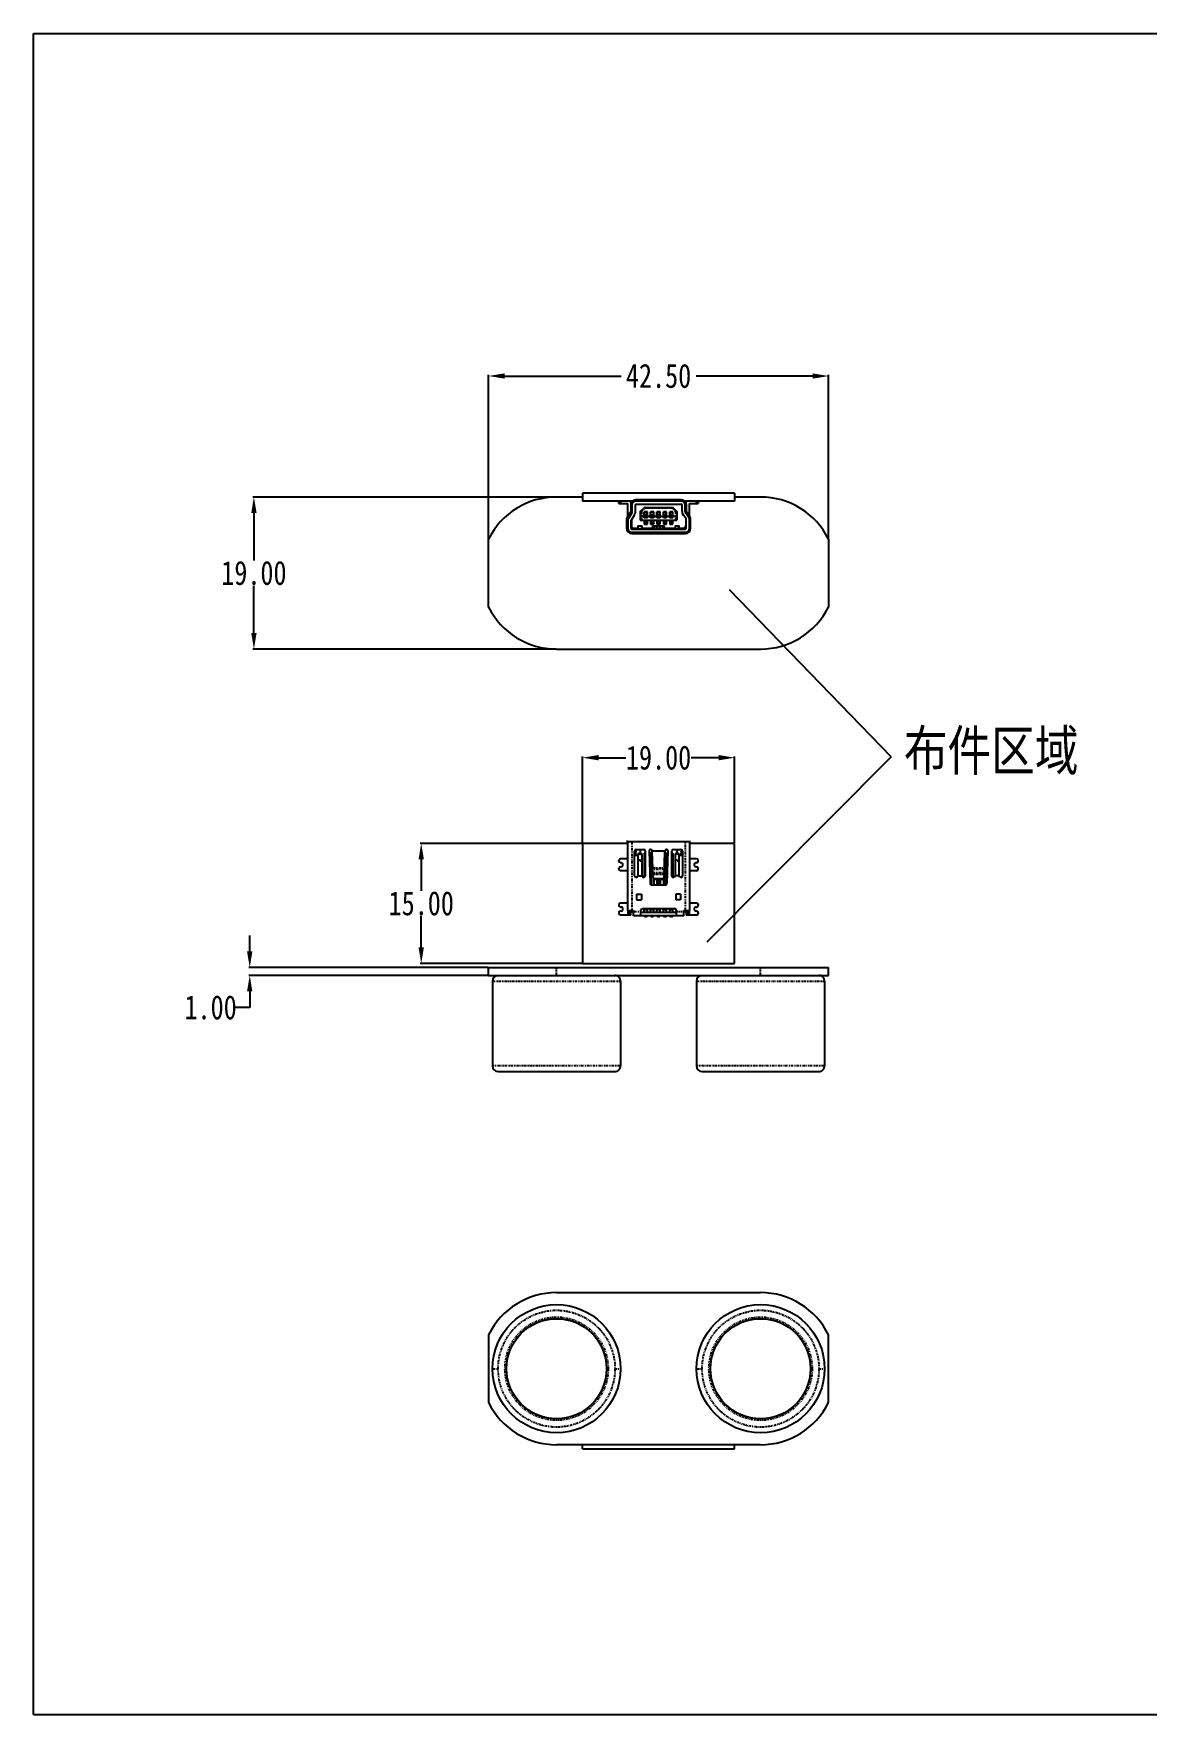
# Model space of a CAD drawing. Header units: inches. Extents: x 0 to 297, y 0 to 210.
# Drawn here: x 0 to 139.1, y 0 to 210 of the extents above; entities that cross this region are included whole.
import ezdxf

# ---------------------------------------------------------------- set-up
doc = ezdxf.new("R2010")
doc.units = ezdxf.units.IN
doc.header["$LTSCALE"] = 0.64311
doc.header["$MEASUREMENT"] = 0
doc.header["$PDMODE"] = 3
doc.header["$PDSIZE"] = 0.3125
doc.linetypes.add('PHANTOM', pattern=[0.8, 0.45, -0.05, 0.1, -0.05, 0.1, -0.05])
doc.layers.get('0').update_dxf_attribs({"linetype": 'CONTINUOUS'})
doc.layers.get('Defpoints').update_dxf_attribs({"linetype": 'CONTINUOUS'})
for name, color, linetype in [('02_ALL_AXES', 7, 'CONTINUOUS'), ('07_ALL_FEATURES', 7, 'CONTINUOUS'), ('DEFAULT_3', 7, 'PHANTOM')]:
    doc.layers.add(name, color=color, linetype=linetype)
doc.styles.get("Standard").update_dxf_attribs({"font": 'txt', "width": 0.8})
doc.dimstyles.get("Standard").update_dxf_attribs({"dimtxt": 0.15625, "dimasz": 0.1875, "dimexe": 0.125, "dimexo": 0.0625, "dimgap": 0.09, "dimtad": 0, "dimtih": 1, "dimtoh": 1, "dimzin": 4, "dimdsep": 46, "dimtxsty": 'STANDARD', "dimcen": 0.09, "dimadec": 0, "dimazin": 0, "dimtp": 0.01, "dimtm": 0.01, "dimtfac": 1, "dimtofl": 0, "dimtmove": 0, "dimatfit": 3, "dimfxl": 1, "dimtolj": 1, "dimtzin": 4, "dimarcsym": 0})

# ---------------------------------------------------------------- blocks, each defined once
blk = doc.blocks.new('*D0')
at = {"color": 0, "lineweight": -2}
for p, q in [((56.88, 146.91), (56.88, 167.35)), ((58.88, 167.22), (73.44, 167.22)), ((97.38, 167.22), (82.82, 167.22)), ((99.38, 146.91), (99.38, 167.35))]:
    blk.add_line(p, q, dxfattribs=at)
at = {"color": 0}
for points in [[(58.88, 167.55), (58.88, 166.89), (56.88, 167.22)], [(97.38, 167.55), (97.38, 166.89), (99.38, 167.22)]]:
    blk.add_solid(points, dxfattribs=at)
at = {"layer": 'Defpoints', "color": 0}
for p in [(99.38, 167.22), (56.88, 146.84), (99.38, 146.84)]:
    blk.add_point(p, dxfattribs=at)
at = {"color": 0, "insert": (78.13, 167.22), "char_height": 3, "attachment_point": 5}
blk.add_mtext('\\A1;42.50', dxfattribs=at)
blk = doc.blocks.new('*D1')
at = {"color": 0, "lineweight": -2}
for p, q in [((27.02, 95.32), (27.02, 97.32)), ((56.82, 93.32), (26.89, 93.32)), ((56.82, 92.32), (26.89, 92.32)), ((27.02, 90.32), (27.02, 88.32)), ((27.02, 88.32), (25.02, 88.32))]:
    blk.add_line(p, q, dxfattribs=at)
at = {"color": 0}
for points in [[(26.68, 95.32), (27.35, 95.32), (27.02, 93.32)], [(26.68, 90.32), (27.35, 90.32), (27.02, 92.32)]]:
    blk.add_solid(points, dxfattribs=at)
at = {"layer": 'Defpoints', "color": 0}
for p in [(56.88, 93.32), (27.02, 92.32), (56.88, 92.32)]:
    blk.add_point(p, dxfattribs=at)
at = {"color": 0, "insert": (22.13, 88.32), "char_height": 3, "attachment_point": 5}
blk.add_mtext('\\A1;1.00', dxfattribs=at)
blk = doc.blocks.new('*D2')
at = {"color": 0, "lineweight": -2}
for p, q in [((68.63, 108.89), (68.63, 119.66)), ((70.63, 119.53), (74.04, 119.53)), ((85.63, 119.53), (82.22, 119.53)), ((87.63, 108.89), (87.63, 119.66))]:
    blk.add_line(p, q, dxfattribs=at)
at = {"color": 0}
for points in [[(70.63, 119.87), (70.63, 119.2), (68.63, 119.53)], [(85.63, 119.87), (85.63, 119.2), (87.63, 119.53)]]:
    blk.add_solid(points, dxfattribs=at)
at = {"layer": 'Defpoints', "color": 0}
for p in [(87.63, 119.53), (68.63, 108.82), (87.63, 108.82)]:
    blk.add_point(p, dxfattribs=at)
at = {"color": 0, "insert": (78.13, 119.53), "char_height": 3, "attachment_point": 5}
blk.add_mtext('\\A1;19.00', dxfattribs=at)
blk = doc.blocks.new('*D3')
at = {"color": 0, "lineweight": -2}
for p, q in [((68.57, 108.82), (48.33, 108.82)), ((48.46, 106.82), (48.46, 102.91)), ((48.46, 95.82), (48.46, 99.73)), ((68.57, 93.82), (48.33, 93.82))]:
    blk.add_line(p, q, dxfattribs=at)
at = {"color": 0}
for points in [[(48.12, 106.82), (48.79, 106.82), (48.46, 108.82)], [(48.12, 95.82), (48.79, 95.82), (48.46, 93.82)]]:
    blk.add_solid(points, dxfattribs=at)
at = {"layer": 'Defpoints', "color": 0}
for p in [(68.63, 108.82), (48.46, 93.82), (68.63, 93.82)]:
    blk.add_point(p, dxfattribs=at)
at = {"color": 0, "insert": (48.46, 101.32), "char_height": 3, "attachment_point": 5}
blk.add_mtext('\\A1;15.00', dxfattribs=at)
blk = doc.blocks.new('*D4')
at = {"color": 0, "lineweight": -2}
for p, q in [((65.32, 152.1), (27.42, 152.1)), ((27.54, 150.1), (27.54, 144.19)), ((27.54, 135.1), (27.54, 141.01)), ((65.32, 133.1), (27.42, 133.1))]:
    blk.add_line(p, q, dxfattribs=at)
at = {"color": 0}
for points in [[(27.21, 150.1), (27.88, 150.1), (27.54, 152.1)], [(27.21, 135.1), (27.88, 135.1), (27.54, 133.1)]]:
    blk.add_solid(points, dxfattribs=at)
at = {"layer": 'Defpoints', "color": 0}
for p in [(65.38, 152.1), (27.54, 133.1), (65.38, 133.1)]:
    blk.add_point(p, dxfattribs=at)
at = {"color": 0, "insert": (27.54, 142.6), "char_height": 3, "attachment_point": 5}
blk.add_mtext('\\A1;19.00', dxfattribs=at)

msp = doc.modelspace()

# ---------------------------------------------------------------- linework, layer by layer
at = {"color": 7, "linetype": 'Continuous'}
for p, q in [((0, 0), (0, 210)), ((0, 210), (297, 210)), ((73.179, 151.302), (73.179, 151.602)), ((73.179, 151.302), (74.279, 151.302)), ((74.279, 149.152), (74.279, 151.302)), ((74.679, 151.602), (74.679, 149.894)), ((74.729, 151.602), (74.729, 149.968)), ((80.959, 151.602), (75.299, 151.602)), ((75.299, 151.202), (80.959, 151.202)), ((81.529, 150.121), (81.529, 151.602)), ((81.579, 150.047), (81.579, 151.602)), ((81.979, 148.202), (81.979, 151.302)), ((81.979, 151.302), (83.079, 151.302)), ((83.079, 151.602), (83.079, 151.302)), ((74.279, 149.149), (74.279, 148.202)), ((74.365, 149.428), (74.765, 150.021)), ((74.679, 149.942), (74.711, 149.942)), ((74.679, 149.149), (74.679, 148.202)), ((75.097, 149.797), (74.696, 149.205)), ((74.729, 149.253), (74.729, 148.502)), ((74.799, 151.102), (74.799, 150.133)), ((75.199, 151.102), (75.199, 150.133)), ((75.829, 150.302), (76.379, 150.802)), ((75.829, 150.302), (75.829, 149.202)), ((75.829, 149.202), (80.429, 149.202)), ((75.834, 150.306), (75.842, 150.311)), ((75.842, 150.311), (75.848, 150.312)), ((75.979, 149.702), (76.329, 149.702)), ((76.329, 149.502), (76.329, 150.252)), ((76.329, 150.252), (76.729, 150.252)), ((76.729, 150.242), (76.329, 150.242)), ((76.379, 149.992), (76.329, 149.992)), ((76.729, 149.502), (76.329, 149.502)), ((76.329, 149.202), (76.329, 148.702)), ((76.379, 149.502), (76.379, 150.252)), ((76.679, 149.852), (76.379, 149.852)), ((76.679, 149.602), (76.379, 149.602)), ((76.379, 149.202), (76.379, 148.822)), ((76.38, 150.802), (79.924, 150.802)), ((76.679, 149.502), (76.679, 150.252)), ((76.729, 149.992), (76.679, 149.992)), ((76.679, 148.822), (76.679, 149.202)), ((76.729, 149.502), (76.729, 150.252)), ((76.729, 149.702), (77.129, 149.702)), ((76.729, 148.702), (76.729, 149.202)), ((77.129, 149.502), (77.129, 150.252)), ((77.129, 150.252), (77.529, 150.252)), ((77.529, 150.242), (77.129, 150.242)), ((77.179, 149.992), (77.129, 149.992)), ((77.529, 149.502), (77.129, 149.502)), ((77.129, 149.202), (77.129, 148.702)), ((77.179, 149.502), (77.179, 150.252)), ((77.479, 149.852), (77.179, 149.852)), ((77.479, 149.602), (77.179, 149.602)), ((77.179, 149.202), (77.179, 148.822)), ((77.479, 149.502), (77.479, 150.252)), ((77.529, 149.992), (77.479, 149.992)), ((77.479, 148.822), (77.479, 149.202)), ((77.529, 149.502), (77.529, 150.252)), ((77.529, 149.702), (77.929, 149.702)), ((77.529, 148.702), (77.529, 149.202)), ((77.929, 149.502), (77.929, 150.252)), ((77.929, 150.252), (78.329, 150.252)), ((78.329, 150.242), (77.929, 150.242)), ((77.979, 149.992), (77.929, 149.992)), ((78.329, 149.502), (77.929, 149.502)), ((77.929, 149.202), (77.929, 148.702)), ((77.979, 149.502), (77.979, 150.252)), ((78.279, 149.852), (77.979, 149.852)), ((78.279, 149.602), (77.979, 149.602)), ((77.979, 149.202), (77.979, 148.822)), ((78.279, 149.502), (78.279, 150.252)), ((78.329, 149.992), (78.279, 149.992)), ((78.279, 148.822), (78.279, 149.202)), ((78.329, 149.502), (78.329, 150.252)), ((78.329, 149.702), (78.729, 149.702)), ((78.329, 148.702), (78.329, 149.202)), ((78.729, 149.502), (78.729, 150.252)), ((78.729, 150.252), (79.129, 150.252)), ((79.129, 150.242), (78.729, 150.242)), ((78.779, 149.992), (78.729, 149.992)), ((79.129, 149.502), (78.729, 149.502)), ((78.729, 149.202), (78.729, 148.702)), ((78.779, 149.502), (78.779, 150.252)), ((79.079, 149.852), (78.779, 149.852)), ((79.079, 149.602), (78.779, 149.602)), ((78.779, 149.202), (78.779, 148.822)), ((79.079, 149.502), (79.079, 150.252)), ((79.129, 149.992), (79.079, 149.992)), ((79.079, 148.822), (79.079, 149.202)), ((79.129, 149.502), (79.129, 150.252)), ((79.129, 149.702), (79.529, 149.702)), ((79.129, 148.702), (79.129, 149.202)), ((79.529, 149.502), (79.529, 150.252)), ((79.529, 150.252), (79.929, 150.252)), ((79.929, 150.242), (79.529, 150.242)), ((79.579, 149.992), (79.529, 149.992)), ((79.929, 149.502), (79.529, 149.502)), ((79.529, 149.202), (79.529, 148.702)), ((79.579, 149.502), (79.579, 150.252)), ((79.879, 149.852), (79.579, 149.852)), ((79.879, 149.602), (79.579, 149.602)), ((79.579, 149.202), (79.579, 148.822)), ((79.879, 149.502), (79.879, 150.252)), ((79.929, 149.992), (79.879, 149.992)), ((79.879, 148.822), (79.879, 149.202)), ((80.429, 150.302), (79.925, 150.802)), ((79.929, 149.502), (79.929, 150.252)), ((79.929, 149.702), (80.279, 149.702)), ((79.929, 148.702), (79.929, 149.202)), ((80.425, 150.306), (80.417, 150.311)), ((80.429, 150.302), (80.429, 149.202)), ((81.059, 150.286), (81.059, 151.102)), ((81.129, 150.005), (81.129, 149.852)), ((81.229, 149.852), (81.129, 149.852)), ((81.562, 149.358), (81.162, 149.95)), ((81.459, 150.286), (81.459, 151.102)), ((81.494, 150.174), (81.894, 149.582)), ((81.529, 149.342), (81.529, 148.502)), ((81.571, 149.342), (81.529, 149.342)), ((81.579, 148.202), (81.579, 149.302)), ((74.779, 148.102), (81.479, 148.102)), ((74.779, 147.702), (81.479, 147.702)), ((74.979, 148.102), (74.979, 148.206)), ((75.029, 148.202), (75.534, 148.202)), ((75.534, 148.489), (75.534, 148.102)), ((75.534, 148.489), (76.064, 148.489)), ((75.734, 148.117), (75.864, 148.117)), ((76.064, 148.102), (76.064, 148.489)), ((76.064, 148.202), (77.39, 148.202)), ((76.329, 148.702), (76.729, 148.702)), ((76.379, 148.822), (76.679, 148.822)), ((77.129, 148.702), (77.529, 148.702)), ((77.179, 148.822), (77.479, 148.822)), ((77.336, 148.102), (77.401, 148.222)), ((77.404, 148.246), (77.421, 148.47)), ((77.421, 148.47), (77.426, 148.502)), ((77.426, 148.502), (78.833, 148.502)), ((77.929, 148.702), (78.329, 148.702)), ((77.979, 148.822), (78.279, 148.822)), ((78.729, 148.702), (79.129, 148.702)), ((78.779, 148.822), (79.079, 148.822)), ((78.838, 148.47), (78.833, 148.502)), ((78.855, 148.246), (78.838, 148.47)), ((78.923, 148.102), (78.858, 148.222)), ((78.869, 148.202), (80.194, 148.202)), ((79.529, 148.702), (79.929, 148.702)), ((79.579, 148.822), (79.879, 148.822)), ((80.194, 148.489), (80.194, 148.102)), ((80.194, 148.489), (80.724, 148.489)), ((80.524, 148.117), (80.394, 148.117)), ((80.724, 148.102), (80.724, 148.489)), ((80.724, 148.202), (81.229, 148.202)), ((81.279, 148.102), (81.279, 148.206)), ((74.279, 100.423), (74.279, 109.073)), ((74.279, 109.073), (81.979, 109.073)), ((75.139, 104.773), (75.139, 107.873)), ((75.139, 107.353), (75.534, 107.353)), ((75.534, 107.323), (75.139, 107.323)), ((75.199, 108.016), (75.199, 107.353)), ((75.339, 108.073), (76.269, 108.073)), ((75.534, 107.387), (75.534, 104.773)), ((75.734, 107.573), (75.864, 107.573)), ((75.734, 107.497), (75.864, 107.497)), ((75.829, 108.023), (75.829, 107.573)), ((76.064, 104.773), (76.064, 107.387)), ((76.329, 107.623), (76.329, 104.583)), ((76.469, 107.623), (76.329, 107.623)), ((76.379, 107.623), (76.379, 104.607)), ((76.469, 107.873), (76.469, 104.773)), ((76.936, 107.873), (77.063, 103.914)), ((77.129, 107.623), (77.129, 103.735)), ((77.344, 107.623), (77.129, 107.623)), ((77.179, 107.623), (77.179, 103.686)), ((77.442, 104.544), (77.336, 107.873)), ((78.923, 107.873), (77.336, 107.873)), ((78.816, 104.544), (78.923, 107.873)), ((79.129, 107.623), (78.915, 107.623)), ((79.079, 103.686), (79.079, 107.623)), ((79.129, 107.623), (79.129, 103.735)), ((79.196, 103.914), (79.323, 107.873)), ((79.789, 104.773), (79.789, 107.873)), ((79.929, 107.623), (79.789, 107.623)), ((79.879, 104.607), (79.879, 107.623)), ((79.929, 107.623), (79.929, 104.583)), ((79.989, 108.073), (80.919, 108.073)), ((80.194, 107.387), (80.194, 104.773)), ((80.524, 107.573), (80.394, 107.573)), ((80.524, 107.497), (80.394, 107.497)), ((80.429, 108.023), (80.429, 107.573)), ((80.724, 104.773), (80.724, 107.387)), ((80.724, 107.353), (81.119, 107.353)), ((81.119, 107.323), (80.724, 107.323)), ((81.059, 107.353), (81.059, 108.016)), ((81.119, 107.873), (81.119, 104.773)), ((81.979, 109.073), (81.979, 100.423)), ((73.179, 106.603), (73.179, 106.703)), ((73.179, 105.603), (73.179, 105.703)), ((74.279, 106.903), (73.379, 106.903)), ((73.429, 106.403), (73.379, 106.403)), ((73.379, 105.903), (73.429, 105.903)), ((74.279, 105.403), (73.379, 105.403)), ((82.879, 106.903), (81.979, 106.903)), ((82.879, 105.403), (81.979, 105.403)), ((82.879, 106.403), (82.829, 106.403)), ((82.829, 105.903), (82.879, 105.903)), ((83.079, 106.603), (83.079, 106.703)), ((83.079, 105.603), (83.079, 105.703)), ((75.534, 104.773), (76.069, 104.773)), ((78.896, 103.623), (77.362, 103.623)), ((77.479, 103.623), (77.479, 104.432)), ((77.529, 104.379), (77.529, 103.623)), ((78.569, 104.403), (77.689, 104.403)), ((78.567, 104.323), (77.692, 104.323)), ((77.929, 104.323), (77.929, 103.623)), ((77.979, 104.323), (77.979, 103.623)), ((78.279, 103.623), (78.279, 104.323)), ((78.329, 104.323), (78.329, 103.623)), ((78.729, 104.379), (78.729, 103.623)), ((78.779, 104.432), (78.779, 103.623)), ((80.724, 104.773), (80.189, 104.773)), ((73.179, 101.173), (73.179, 101.073)), ((74.279, 101.373), (73.379, 101.373)), ((73.379, 100.873), (73.429, 100.873)), ((75.379, 102.473), (75.379, 101.773)), ((75.379, 102.473), (75.979, 102.473)), ((75.379, 101.773), (75.979, 101.773)), ((75.979, 102.473), (75.979, 101.773)), ((80.279, 102.473), (80.279, 101.773)), ((80.879, 102.473), (80.279, 102.473)), ((80.879, 101.773), (80.279, 101.773)), ((80.879, 102.473), (80.879, 101.773)), ((82.879, 101.373), (81.979, 101.373)), ((82.829, 100.873), (82.879, 100.873)), ((83.079, 101.173), (83.079, 101.073)), ((73.179, 100.173), (73.179, 100.073)), ((73.429, 100.373), (73.379, 100.373)), ((74.679, 99.873), (73.379, 99.873)), ((74.279, 100.397), (74.279, 99.873)), ((74.289, 100.423), (74.979, 100.423)), ((74.679, 99.873), (74.679, 100.397)), ((74.679, 100.323), (74.979, 100.323)), ((74.729, 100.323), (74.729, 100.423)), ((74.979, 99.773), (74.979, 100.423)), ((81.279, 99.773), (74.979, 99.773)), ((75.929, 99.773), (75.929, 100.473)), ((80.329, 100.173), (75.929, 100.173)), ((76.129, 100.673), (80.129, 100.673)), ((76.329, 100.173), (76.329, 100.673)), ((76.579, 99.673), (76.479, 99.673)), ((76.729, 100.173), (76.729, 100.673)), ((77.129, 100.173), (77.129, 100.673)), ((77.379, 99.673), (77.279, 99.673)), ((77.529, 100.173), (77.529, 100.673)), ((77.929, 100.173), (77.929, 100.673)), ((78.179, 99.673), (78.079, 99.673)), ((78.329, 100.173), (78.329, 100.673)), ((78.729, 100.173), (78.729, 100.673)), ((78.979, 99.673), (78.879, 99.673)), ((79.129, 100.173), (79.129, 100.673)), ((79.529, 100.173), (79.529, 100.673)), ((79.779, 99.673), (79.679, 99.673)), ((79.929, 100.173), (79.929, 100.673)), ((80.329, 100.473), (80.329, 99.773)), ((81.279, 99.773), (81.279, 100.423)), ((81.279, 100.423), (81.969, 100.423)), ((81.279, 100.323), (81.579, 100.323)), ((81.529, 100.423), (81.529, 100.323)), ((81.579, 100.397), (81.579, 99.873)), ((82.879, 99.873), (81.579, 99.873)), ((81.979, 99.873), (81.979, 100.397)), ((82.879, 100.373), (82.829, 100.373)), ((83.079, 100.173), (83.079, 100.073)), ((0, 0), (297, 0))]:
    msp.add_line(p, q, dxfattribs=at)
at = {"color": 253, "linetype": 'Continuous'}
for p, q in [((80.959, 151.752), (75.299, 151.752)), ((74.129, 149.302), (74.129, 148.202)), ((74.641, 150.258), (74.241, 149.665)), ((74.649, 151.102), (74.649, 150.286)), ((81.609, 150.286), (81.609, 151.102)), ((82.018, 149.665), (81.618, 150.258)), ((82.129, 148.202), (82.129, 149.302)), ((74.779, 147.552), (81.479, 147.552)), ((74.279, 109.073), (74.129, 109.073)), ((81.979, 109.073), (82.129, 109.073))]:
    msp.add_line(p, q, dxfattribs=at)
for q in [(87.002, 140.489), (84.143, 96.501)]:
    msp.add_line((107.206, 119.649), q)
at = {"color": 7, "linetype": 'Continuous'}
for centre, radius, start, end in [((74.379, 151.402), 0.3, 0, 41.86668), ((75.299, 151.102), 0.5, 90, 180), ((75.299, 151.102), 0.1, 90, 180), ((80.959, 151.102), 0.5, 0, 90), ((80.959, 151.102), 0.1, 0, 90), ((81.879, 151.402), 0.3, 138.1333, 180), ((74.779, 149.149), 0.5, 145.96787, 180), ((74.779, 149.149), 0.1, 145.96787, 179.96564), ((74.599, 150.133), 0.2, 325.96787, 0), ((74.599, 150.133), 0.6, 325.96787, 0), ((81.659, 150.286), 0.6, 180, 214.03213), ((81.659, 150.286), 0.2, 180, 214.03213), ((81.479, 149.302), 0.1, 0, 34.03213), ((81.479, 149.302), 0.5, 0, 34.03213), ((74.779, 148.202), 0.5, 180, 270), ((74.779, 148.202), 0.1, 180.00025, 270), ((75.029, 148.502), 0.3, 180, 270), ((81.229, 148.502), 0.3, 270, 0), ((81.479, 148.202), 0.5, 270, 0), ((81.479, 148.202), 0.1, 270, 0), ((75.339, 107.873), 0.2, 90, 180), ((75.979, 108.023), 0.15, 160.5184, 180), ((76.269, 107.873), 0.2, 0, 90), ((77.136, 107.873), 0.2, 0, 180), ((79.123, 107.873), 0.2, 0, 180), ((79.989, 107.873), 0.2, 90, 180), ((80.279, 108.023), 0.15, 0, 19.4816), ((80.919, 107.873), 0.2, 0, 90), ((73.379, 106.703), 0.2, 90, 180), ((73.379, 106.603), 0.2, 180, 270), ((73.379, 105.703), 0.2, 90, 180), ((73.379, 105.603), 0.2, 180, 270), ((73.429, 106.153), 0.25, 270, 90), ((82.829, 106.153), 0.25, 90, 270), ((82.879, 106.703), 0.2, 0, 90), ((82.879, 106.603), 0.2, 270, 0), ((82.879, 105.703), 0.2, 0, 90), ((82.879, 105.603), 0.2, 270, 0), ((75.339, 104.773), 0.2, 180, 0), ((76.269, 104.773), 0.2, 180, 0), ((77.362, 103.923), 0.3, 181.83428, 270), ((78.896, 103.923), 0.3, 270, 358.16572), ((79.989, 104.773), 0.2, 180, 0), ((80.919, 104.773), 0.2, 180, 0), ((73.379, 101.173), 0.2, 90, 180), ((73.379, 101.073), 0.2, 180, 270), ((73.429, 100.623), 0.25, 270, 90), ((82.829, 100.623), 0.25, 90, 270), ((82.879, 101.173), 0.2, 0, 90), ((82.879, 101.073), 0.2, 270, 0), ((73.379, 100.173), 0.2, 90, 180), ((73.379, 100.073), 0.2, 180, 270), ((76.129, 100.473), 0.2, 90, 180), ((76.479, 99.823), 0.15, 199.4816, 270), ((76.579, 99.823), 0.15, 270, 340.5184), ((77.279, 99.823), 0.15, 199.4816, 270), ((77.379, 99.823), 0.15, 270, 340.5184), ((78.079, 99.823), 0.15, 199.4816, 270), ((78.179, 99.823), 0.15, 270, 340.5184), ((78.879, 99.823), 0.15, 199.4816, 270), ((78.979, 99.823), 0.15, 270, 340.5184), ((79.679, 99.823), 0.15, 199.4816, 270), ((79.779, 99.823), 0.15, 270, 340.5184), ((80.129, 100.473), 0.2, 0, 90), ((82.879, 100.173), 0.2, 0, 90), ((82.879, 100.073), 0.2, 270, 0)]:
    msp.add_arc(centre, radius, start, end, dxfattribs=at)
at = {"color": 253, "linetype": 'Continuous'}
for centre, radius, start, end in [((75.299, 151.102), 0.65, 90, 180), ((80.959, 151.102), 0.65, 0, 90), ((74.779, 149.302), 0.65, 145.96787, 180), ((74.599, 150.286), 0.05, 325.96787, 0), ((81.659, 150.286), 0.05, 180, 214.03213), ((81.479, 149.302), 0.65, 0, 34.03213), ((74.779, 148.202), 0.65, 180, 270), ((81.479, 148.202), 0.65, 270, 0)]:
    msp.add_arc(centre, radius, start, end, dxfattribs=at)
at = {"color": 7, "linetype": 'Continuous'}
for centre, major_axis, ratio, start_param, end_param in [((75.734, 148.21), (0.2, 0), 0.4615911, -3.1415927, -1.5707963), ((75.864, 148.21), (0.2, 0), 0.4615911, -1.5707963, 0), ((77.4, 148.522), (0, 0.3), 0.0320252, -3.0821612, -2.7393177), ((78.858, 148.522), (0, 0.3), 0.0320252, -3.5438676, -3.2010241), ((80.394, 148.21), (0.2, 0), 0.4615911, -3.1415927, -1.5707963), ((80.524, 148.21), (0.2, 0), 0.4615911, -1.5707963, 0), ((75.734, 107.387), (0.2, 0), 0.9319042, 1.5707963, 3.1415927), ((75.734, 107.311), (0.2, 0), 0.9319042, 7.8539816, 9.424778), ((75.864, 107.387), (0.2, 0), 0.9319042, 0, 1.5707963), ((75.864, 107.311), (0.2, 0), 0.9319042, 6.2831853, 7.8539816), ((80.394, 107.387), (0.2, 0), 0.9319042, 1.5707963, 3.1415927), ((80.394, 107.311), (0.2, 0), 0.9319042, 7.8539816, 9.424778), ((80.524, 107.387), (0.2, 0), 0.9319042, 0, 1.5707963), ((80.524, 107.311), (0.2, 0), 0.9319042, 6.2831853, 7.8539816), ((77.69, 104.631), (0.25, 0.003), 0.9129455, -3.1235221, -1.5841825), ((77.692, 104.552), (0.25, 0.003), 0.9129455, -3.1235221, -1.5841825), ((78.566, 104.552), (0.25, -0.003), 0.9129455, -1.5574101, -0.0180706), ((78.569, 104.631), (0.25, -0.003), 0.9129455, 4.7257752, 6.2651147)]:
    msp.add_ellipse(centre, major_axis=major_axis, ratio=ratio, start_param=start_param, end_param=end_param, dxfattribs=at)
for points, knots in [([(75.979, 149.702), (75.96, 149.702), (75.932, 149.701), (75.897, 149.697), (75.874, 149.694), (75.856, 149.69), (75.843, 149.687), (75.836, 149.683), (75.832, 149.68), (75.829, 149.677), (75.829, 149.675)], [0, 0, 0, 0, 0.3708256, 0.5382806, 0.6853054, 0.8069783, 0.8996798, 0.9347423, 0.9624697, 1, 1, 1, 1]), ([(75.848, 150.312), (75.856, 150.314), (75.875, 150.314), (75.906, 150.31), (75.942, 150.3), (75.967, 150.292), (75.979, 150.287)], [0, 0, 0, 0, 0.1822862, 0.4191682, 0.6969074, 1, 1, 1, 1]), ([(76.437, 150.703), (76.431, 150.716), (76.423, 150.735), (76.411, 150.758), (76.403, 150.773), (76.396, 150.785), (76.39, 150.794), (76.385, 150.799), (76.382, 150.802), (76.38, 150.802)], [0, 0, 0, 0, 0.3727749, 0.5367005, 0.6807022, 0.8014919, 0.8959957, 0.9618651, 1, 1, 1, 1]), ([(79.863, 150.703), (79.869, 150.716), (79.878, 150.735), (79.891, 150.758), (79.899, 150.773), (79.907, 150.785), (79.913, 150.794), (79.919, 150.799), (79.923, 150.802), (79.924, 150.802)], [0, 0, 0, 0, 0.3697911, 0.5329348, 0.6767046, 0.7978264, 0.893173, 0.9603157, 1, 1, 1, 1]), ([(80.417, 150.311), (80.413, 150.313), (80.405, 150.315), (80.386, 150.316), (80.358, 150.313), (80.32, 150.304), (80.293, 150.296), (80.279, 150.29)], [0, 0, 0, 0, 0.0772437, 0.1711739, 0.4051238, 0.6876377, 1, 1, 1, 1]), ([(80.279, 149.702), (80.299, 149.702), (80.327, 149.701), (80.362, 149.697), (80.384, 149.694), (80.403, 149.69), (80.415, 149.687), (80.423, 149.683), (80.427, 149.68), (80.429, 149.677), (80.429, 149.675)], [0, 0, 0, 0, 0.3708314, 0.5382901, 0.6853166, 0.8069921, 0.8997013, 0.9347646, 0.9624863, 1, 1, 1, 1]), ([(74.289, 100.423), (74.289, 100.423), (74.287, 100.423), (74.284, 100.421), (74.282, 100.418), (74.279, 100.409), (74.279, 100.402), (74.279, 100.397)], [0, 0, 0, 0, 0.07999, 0.1589043, 0.2964497, 0.4774857, 1, 1, 1, 1]), ([(74.679, 100.397), (74.679, 100.399), (74.68, 100.404), (74.685, 100.414), (74.697, 100.419), (74.711, 100.422), (74.729, 100.423), (74.744, 100.423), (74.754, 100.423)], [0, 0, 0, 0, 0.0901004, 0.1739666, 0.3688909, 0.4982209, 0.6488996, 1, 1, 1, 1]), ([(81.505, 100.423), (81.515, 100.423), (81.53, 100.423), (81.548, 100.422), (81.562, 100.419), (81.573, 100.414), (81.579, 100.404), (81.579, 100.399), (81.579, 100.397)], [0, 0, 0, 0, 0.3511257, 0.5016205, 0.6307572, 0.8256449, 0.9096789, 1, 1, 1, 1]), ([(81.979, 100.397), (81.979, 100.399), (81.979, 100.403), (81.979, 100.409), (81.978, 100.414), (81.976, 100.419), (81.973, 100.423), (81.97, 100.423), (81.969, 100.423)], [0, 0, 0, 0, 0.1988627, 0.3734166, 0.5894216, 0.7544392, 0.8818711, 1, 1, 1, 1])]:
    msp.add_open_spline(points, degree=3, knots=knots, dxfattribs=at)
at = {"layer": '02_ALL_AXES', "color": 3, "linetype": 'Continuous'}
for p, q in [((68.629, 152.102), (65.379, 152.102)), ((90.879, 152.102), (87.629, 152.102)), ((65.379, 133.102), (90.879, 133.102)), ((65.379, 93.323), (90.879, 93.323)), ((65.379, 92.323), (90.879, 92.323)), ((65.379, 52.692), (90.879, 52.692)), ((90.879, 33.692), (65.379, 33.692))]:
    msp.add_line(p, q, dxfattribs=at)
at = {"layer": '02_ALL_AXES', "color": 3, "linetype": 'PHANTOM'}
for p, q in [((65.379, 92.323), (65.379, 93.323)), ((90.879, 92.323), (90.879, 93.323))]:
    msp.add_line(p, q, dxfattribs=at)
at = {"layer": '07_ALL_FEATURES', "color": 3, "linetype": 'Continuous'}
for p, q in [((68.629, 152.602), (68.629, 151.602)), ((87.629, 152.602), (68.629, 152.602)), ((75.299, 151.602), (68.629, 151.602)), ((87.629, 151.602), (80.959, 151.602)), ((87.629, 152.602), (87.629, 151.602)), ((56.879, 138.359), (56.879, 146.844)), ((99.379, 146.844), (99.379, 138.359)), ((68.629, 108.823), (68.629, 93.823)), ((74.279, 108.823), (68.629, 108.823)), ((87.629, 108.823), (81.979, 108.823)), ((87.629, 93.823), (87.629, 108.823)), ((56.879, 92.323), (56.879, 93.323)), ((56.879, 93.323), (65.379, 93.323)), ((68.629, 93.823), (87.629, 93.823)), ((90.879, 93.323), (99.379, 93.323)), ((99.379, 92.323), (99.379, 93.323)), ((56.879, 92.323), (65.379, 92.323)), ((90.879, 92.323), (99.379, 92.323)), ((56.879, 47.434), (56.879, 38.949)), ((99.379, 38.949), (99.379, 47.434)), ((68.629, 33.192), (68.629, 33.692)), ((87.629, 33.192), (87.629, 33.692)), ((68.629, 33.192), (87.629, 33.192))]:
    msp.add_line(p, q, dxfattribs=at)
at = {"layer": '07_ALL_FEATURES', "color": 7, "linetype": 'Continuous'}
for p, q in [((57.379, 91.623), (57.379, 81.023)), ((73.379, 91.623), (73.379, 81.023)), ((73.379, 91.623), (73.379, 91.623)), ((82.879, 91.623), (82.879, 81.023)), ((98.879, 91.623), (98.879, 91.623)), ((98.879, 91.623), (98.879, 81.023)), ((58.075, 80.323), (72.679, 80.323)), ((73.337, 80.782), (73.348, 80.817)), ((73.379, 81.023), (73.379, 81.023)), ((83.575, 80.323), (98.179, 80.323)), ((98.879, 81.023), (98.879, 81.023))]:
    msp.add_line(p, q, dxfattribs=at)
at = {"layer": '07_ALL_FEATURES', "color": 7, "linetype": 'PHANTOM'}
for p, q in [((57.379, 91.623), (73.379, 91.623)), ((82.879, 91.623), (98.879, 91.623)), ((73.379, 81.023), (57.379, 81.023)), ((98.879, 81.023), (82.879, 81.023)), ((57.375, 43.192), (58.075, 43.192)), ((72.679, 43.192), (73.379, 43.192)), ((82.875, 43.192), (83.575, 43.192)), ((98.179, 43.192), (98.879, 43.192))]:
    msp.add_line(p, q, dxfattribs=at)
at = {"layer": '07_ALL_FEATURES', "color": 7, "linetype": 'Continuous'}
for points in [[(73.379, 91.623), (73.379, 91.647), (73.377, 91.684), (73.373, 91.721), (73.366, 91.757), (73.358, 91.794), (73.348, 91.829), (73.337, 91.864), (73.323, 91.899), (73.307, 91.933), (73.29, 91.965), (73.271, 91.997), (73.25, 92.028), (73.228, 92.058), (73.204, 92.086), (73.179, 92.113), (73.152, 92.139), (73.125, 92.164), (73.095, 92.186), (73.065, 92.208), (73.033, 92.227), (73.001, 92.245), (72.967, 92.261), (72.933, 92.276), (72.898, 92.288), (72.863, 92.299), (72.827, 92.308), (72.79, 92.315), (72.753, 92.319), (72.716, 92.322), (72.679, 92.323)], [(98.879, 91.623), (98.879, 91.647), (98.877, 91.684), (98.873, 91.721), (98.866, 91.757), (98.858, 91.794), (98.848, 91.829), (98.837, 91.864), (98.823, 91.899), (98.807, 91.933), (98.79, 91.965), (98.771, 91.997), (98.75, 92.028), (98.728, 92.058), (98.704, 92.086), (98.679, 92.113), (98.652, 92.139), (98.625, 92.164), (98.595, 92.186), (98.565, 92.208), (98.533, 92.227), (98.501, 92.245), (98.467, 92.261), (98.433, 92.276), (98.398, 92.288), (98.363, 92.299), (98.327, 92.308), (98.29, 92.315), (98.253, 92.319), (98.216, 92.322), (98.179, 92.323)], [(72.679, 80.323), (72.716, 80.324), (72.753, 80.327), (72.79, 80.332), (72.827, 80.339), (72.863, 80.348), (72.898, 80.359), (72.933, 80.371), (72.967, 80.385), (73.001, 80.402), (73.033, 80.419), (73.065, 80.439), (73.095, 80.46), (73.125, 80.483), (73.152, 80.507), (73.179, 80.533), (73.204, 80.56), (73.228, 80.589), (73.25, 80.619), (73.271, 80.649), (73.29, 80.681), (73.307, 80.714), (73.323, 80.748), (73.337, 80.782)], [(73.348, 80.817), (73.358, 80.853), (73.366, 80.889), (73.373, 80.926), (73.377, 80.963), (73.379, 81), (73.379, 81.023)], [(98.179, 80.323), (98.216, 80.324), (98.253, 80.327), (98.29, 80.332), (98.327, 80.339), (98.363, 80.348), (98.398, 80.359), (98.433, 80.371), (98.467, 80.385), (98.501, 80.402), (98.533, 80.419), (98.565, 80.439), (98.595, 80.46), (98.625, 80.483), (98.652, 80.507), (98.679, 80.533), (98.704, 80.56), (98.728, 80.589), (98.75, 80.619), (98.771, 80.649), (98.79, 80.681), (98.807, 80.714), (98.823, 80.748), (98.837, 80.782), (98.848, 80.817), (98.858, 80.853), (98.866, 80.889), (98.873, 80.926), (98.877, 80.963), (98.879, 81), (98.879, 81.023)]]:
    msp.add_lwpolyline(points, dxfattribs=at)
for centre, radius in [((65.379, 43.192), 8), ((90.879, 43.192), 8), ((65.379, 43.192), 6.25), ((90.879, 43.192), 6.25)]:
    msp.add_circle(centre, radius, dxfattribs=at)
at = {"layer": '07_ALL_FEATURES', "color": 7, "linetype": 'PHANTOM'}
for centre in [(65.379, 43.192), (90.879, 43.192)]:
    msp.add_circle(centre, 6.45, dxfattribs=at)
at = {"layer": '07_ALL_FEATURES', "color": 3, "linetype": 'Continuous'}
for centre, start, end in [((65.379, 142.602), 90, 153.47465), ((90.879, 142.602), 26.52535, 90), ((65.379, 142.602), 206.52535, 270), ((90.879, 142.602), 270, 333.47465), ((65.379, 43.192), 90, 153.47465), ((90.879, 43.192), 26.52535, 90), ((65.379, 43.192), 206.52535, 270), ((90.879, 43.192), 270, 333.47465)]:
    msp.add_arc(centre, 9.5, start, end, dxfattribs=at)
at = {"layer": '07_ALL_FEATURES', "color": 7, "linetype": 'Continuous'}
for centre, start, end in [((58.075, 91.623), 89.98228, 179.98217), ((83.575, 91.623), 89.98228, 179.98217), ((58.075, 81.024), 180.01785, 270.01773), ((83.575, 81.024), 180.01785, 270.01773)]:
    msp.add_arc(centre, 0.7, start, end, dxfattribs=at)
at = {"layer": '07_ALL_FEATURES', "color": 7, "linetype": 'PHANTOM'}
for points, knots in [([(58.075, 43.192), (58.075, 43.431), (58.1, 43.909), (58.245, 44.853), (58.597, 46.001), (59.159, 47.062), (59.654, 47.736), (59.965, 48.099), (60.294, 48.446), (60.738, 48.846), (61.509, 49.412), (62.57, 49.975), (63.718, 50.327), (64.544, 50.453), (65.021, 50.49), (65.379, 50.499), (65.738, 50.49), (66.214, 50.453), (67.041, 50.326), (68.189, 49.974), (69.249, 49.411), (70.02, 48.845), (70.464, 48.445), (70.793, 48.099), (71.105, 47.736), (71.601, 47.062), (72.164, 46.002), (72.516, 44.854), (72.658, 43.909), (72.681, 43.431), (72.679, 43.192)], [0, 0, 0, 0, 0.0312663, 0.0625326, 0.1249948, 0.187457, 0.218724, 0.2343625, 0.2500006, 0.2812674, 0.3125343, 0.3749967, 0.4374586, 0.4687254, 0.4843634, 0.5000017, 0.51564, 0.531278, 0.5625447, 0.6250065, 0.6874691, 0.7187361, 0.7500029, 0.7656411, 0.7812794, 0.8125464, 0.8750079, 0.9374681, 0.9687341, 1, 1, 1, 1]), ([(83.575, 43.192), (83.575, 43.431), (83.6, 43.909), (83.745, 44.853), (84.097, 46.001), (84.659, 47.062), (85.154, 47.736), (85.465, 48.099), (85.794, 48.446), (86.238, 48.846), (87.009, 49.412), (88.07, 49.975), (89.218, 50.327), (90.044, 50.453), (90.521, 50.49), (90.879, 50.499), (91.238, 50.49), (91.714, 50.453), (92.541, 50.326), (93.689, 49.974), (94.749, 49.411), (95.52, 48.845), (95.964, 48.445), (96.293, 48.099), (96.605, 47.736), (97.101, 47.062), (97.664, 46.002), (98.016, 44.854), (98.158, 43.909), (98.181, 43.431), (98.179, 43.192)], [0, 0, 0, 0, 0.0312663, 0.0625326, 0.1249948, 0.187457, 0.218724, 0.2343625, 0.2500006, 0.2812674, 0.3125343, 0.3749967, 0.4374586, 0.4687254, 0.4843634, 0.5000017, 0.51564, 0.531278, 0.5625447, 0.6250065, 0.6874691, 0.7187361, 0.7500029, 0.7656411, 0.7812794, 0.8125464, 0.8750079, 0.9374681, 0.9687341, 1, 1, 1, 1]), ([(72.679, 43.192), (72.681, 42.953), (72.658, 42.475), (72.516, 41.53), (72.164, 40.381), (71.601, 39.321), (71.105, 38.647), (70.793, 38.285), (70.464, 37.939), (70.02, 37.538), (69.249, 36.973), (68.189, 36.41), (67.041, 36.057), (66.214, 35.93), (65.738, 35.894), (65.379, 35.884), (65.021, 35.893), (64.544, 35.93), (63.718, 36.057), (62.57, 36.409), (61.509, 36.972), (60.738, 37.537), (60.294, 37.938), (59.965, 38.284), (59.654, 38.647), (59.159, 39.321), (58.597, 40.382), (58.245, 41.53), (58.1, 42.475), (58.075, 42.953), (58.075, 43.192)], [0, 0, 0, 0, 0.0312659, 0.0625319, 0.124992, 0.1874535, 0.2187205, 0.2343589, 0.2499971, 0.2812639, 0.3125309, 0.3749935, 0.4374553, 0.468722, 0.48436, 0.4999983, 0.5156366, 0.5312746, 0.5625413, 0.6250032, 0.6874656, 0.7187326, 0.7499994, 0.7656375, 0.781276, 0.8125429, 0.8750051, 0.9374674, 0.9687337, 1, 1, 1, 1]), ([(98.179, 43.192), (98.181, 42.953), (98.158, 42.475), (98.016, 41.53), (97.664, 40.381), (97.101, 39.321), (96.605, 38.647), (96.293, 38.285), (95.964, 37.939), (95.52, 37.538), (94.749, 36.973), (93.689, 36.41), (92.541, 36.057), (91.714, 35.93), (91.238, 35.894), (90.879, 35.884), (90.521, 35.893), (90.044, 35.93), (89.218, 36.057), (88.07, 36.409), (87.009, 36.972), (86.238, 37.537), (85.794, 37.938), (85.465, 38.284), (85.154, 38.647), (84.659, 39.321), (84.097, 40.382), (83.745, 41.53), (83.6, 42.475), (83.575, 42.953), (83.575, 43.192)], [0, 0, 0, 0, 0.0312659, 0.0625319, 0.124992, 0.1874535, 0.2187205, 0.2343589, 0.2499971, 0.2812639, 0.3125309, 0.3749935, 0.4374553, 0.468722, 0.48436, 0.4999983, 0.5156366, 0.5312746, 0.5625413, 0.6250032, 0.6874656, 0.7187326, 0.7499994, 0.7656375, 0.781276, 0.8125429, 0.8750051, 0.9374674, 0.9687337, 1, 1, 1, 1])]:
    msp.add_open_spline(points, degree=3, knots=knots, dxfattribs=at)
at = {"layer": 'DEFAULT_3', "color": 7, "linetype": 'PHANTOM'}
for p, q in [((73.379, 151.602), (73.379, 151.302)), ((82.879, 151.302), (82.879, 151.602)), ((75.979, 150.287), (76.437, 150.703)), ((75.979, 150.287), (75.979, 149.202)), ((76.679, 149.551), (76.379, 149.551)), ((79.863, 150.703), (76.437, 150.703)), ((77.479, 149.551), (77.179, 149.551)), ((78.279, 149.551), (77.979, 149.551)), ((79.079, 149.551), (78.779, 149.551)), ((79.879, 149.551), (79.579, 149.551)), ((79.863, 150.703), (80.279, 150.29)), ((80.279, 149.202), (80.279, 150.29)), ((76.064, 148.437), (75.534, 148.437)), ((75.734, 148.117), (75.734, 148.102)), ((75.864, 148.102), (75.864, 148.117)), ((76.379, 148.924), (76.679, 148.924)), ((77.179, 148.924), (77.479, 148.924)), ((78.858, 148.222), (77.401, 148.222)), ((77.404, 148.246), (78.855, 148.246)), ((78.838, 148.47), (77.421, 148.47)), ((77.979, 148.924), (78.279, 148.924)), ((78.779, 148.924), (79.079, 148.924)), ((79.579, 148.924), (79.879, 148.924)), ((80.724, 148.437), (80.194, 148.437)), ((80.394, 148.117), (80.394, 148.102)), ((80.524, 148.102), (80.524, 148.117)), ((74.779, 109.073), (74.779, 100.423)), ((75.299, 108.069), (75.299, 107.353)), ((75.734, 107.573), (75.734, 107.497)), ((75.864, 107.497), (75.864, 107.573)), ((80.394, 107.573), (80.394, 107.497)), ((80.524, 107.497), (80.524, 107.573)), ((80.959, 107.353), (80.959, 108.069)), ((81.479, 100.423), (81.479, 109.073)), ((75.534, 106.789), (76.064, 106.789)), ((76.064, 106.596), (75.534, 106.596)), ((76.379, 107.031), (76.469, 107.031)), ((76.469, 106.621), (76.379, 106.621)), ((77.179, 107.031), (77.363, 107.031)), ((77.376, 106.621), (77.179, 106.621)), ((77.403, 105.773), (78.856, 105.773)), ((78.849, 105.574), (77.409, 105.574)), ((77.422, 105.194), (78.837, 105.194)), ((79.079, 106.621), (78.883, 106.621)), ((78.896, 107.031), (79.079, 107.031)), ((79.789, 107.031), (79.879, 107.031)), ((79.879, 106.621), (79.789, 106.621)), ((80.194, 106.789), (80.724, 106.789)), ((80.724, 106.596), (80.194, 106.596)), ((78.828, 104.921), (77.43, 104.921)), ((77.692, 104.323), (77.689, 104.403)), ((78.569, 104.403), (78.567, 104.323)), ((74.679, 100.223), (74.279, 100.223)), ((74.279, 100.073), (74.679, 100.073)), ((74.979, 100.323), (75.929, 100.323)), ((76.729, 100.523), (76.329, 100.523)), ((77.529, 100.523), (77.129, 100.523)), ((78.329, 100.523), (77.929, 100.523)), ((79.129, 100.523), (78.729, 100.523)), ((79.929, 100.523), (79.529, 100.523)), ((80.329, 100.323), (81.279, 100.323)), ((81.979, 100.223), (81.579, 100.223)), ((81.579, 100.073), (81.979, 100.073))]:
    msp.add_line(p, q, dxfattribs=at)

# ---------------------------------------------------------------- texts
at = {"insert": (108.794, 122.935), "char_height": 5, "width": 28.60061, "attachment_point": 1}
msp.add_mtext('{\\fSimSun|b0|i0|c134|p2;布件区域}', dxfattribs=at)

# ---------------------------------------------------------------- dimensions: what is measured, and where the dimension line sits
at = {"color": 1}
for base, p1, p2, picture, middle in [((99.379, 167.221), (56.879, 146.844), (99.379, 146.844), '*D0', (78.129, 167.221)), ((87.629, 119.532), (68.629, 108.823), (87.629, 108.823), '*D2', (78.129, 119.532))]:
    dim = msp.add_linear_dim(base=base, p1=p1, p2=p2, dimstyle='STANDARD', override={"dimtxt": 3, "dimasz": 2, "dimzin": 0, "dimcen": 0.105236, "dimtp": 0, "dimtm": 0, "dimtzin": 0}, dxfattribs=at)
    dim.commit()
    dim.dimension.update_dxf_attribs({"geometry": picture, "text_midpoint": middle})
for base, p1, p2, picture, middle in [((27.543, 133.102), (65.379, 152.102), (65.379, 133.102), '*D4', (27.543, 142.602)), ((48.455, 93.823), (68.629, 108.823), (68.629, 93.823), '*D3', (48.455, 101.323)), ((27.018, 92.323), (56.879, 93.323), (56.879, 92.323), '*D1', (22.128, 88.323))]:
    dim = msp.add_linear_dim(base=base, p1=p1, p2=p2, angle=90, dimstyle='STANDARD', override={"dimtxt": 3, "dimasz": 2, "dimzin": 0, "dimcen": 0.105236, "dimtp": 0, "dimtm": 0, "dimtzin": 0}, dxfattribs=at)
    dim.commit()
    dim.dimension.update_dxf_attribs({"geometry": picture, "text_midpoint": middle})

doc.saveas('drawing.dxf')
